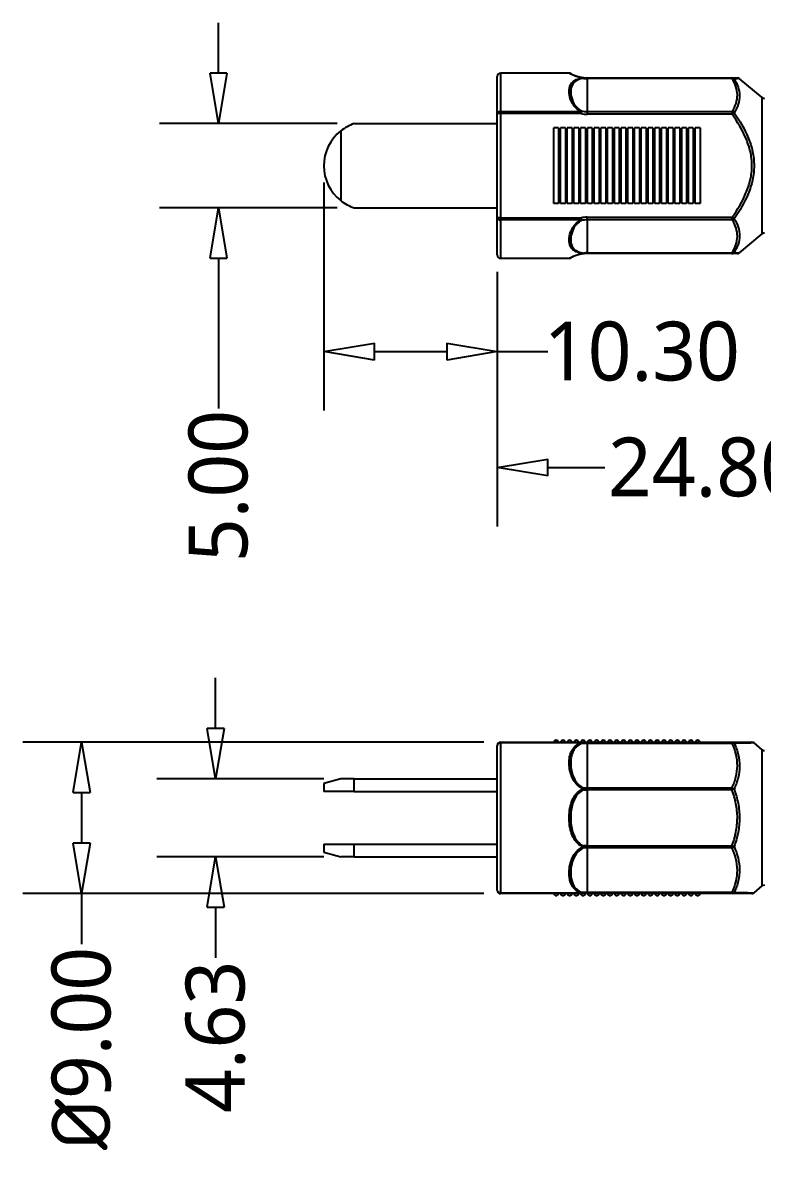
# Model space of a CAD drawing. Header units: millimetres. Extents: x 1020 to 1472, y -35 to 477.
# Drawn here: x 1110.7 to 1154.6, y 44.1 to 111.5 of the extents above; entities that cross this region are included whole.
import ezdxf

# ---------------------------------------------------------------- set-up
doc = ezdxf.new("R2010")
doc.units = ezdxf.units.MM
doc.layers.get('0').update_dxf_attribs({"color": 8, "lineweight": 30})
doc.layers.get('Defpoints').update_dxf_attribs({"color": 6, "lineweight": 9})
doc.layers.add('Dimension', color=136, linetype='Continuous', lineweight=9)
doc.layers.add('SolidLine', color=7, linetype='Continuous', lineweight=30)
doc.styles.get("Standard").update_dxf_attribs({"font": ''})
doc.styles.get('Standard').set_extended_font_data('Microsoft YaHei Light')
doc.dimstyles.new('DENGTEC', dxfattribs={"dimtxt": 3.5, "dimasz": 3, "dimexe": 3.5, "dimexo": 1, "dimgap": 0.5, "dimtad": 0, "dimzin": 0, "dimdsep": 46, "dimtxsty": 'Standard', "dimblk": 'CLOSEDBLANK', "dimcen": 1, "dimadec": 0, "dimazin": 3, "dimtfac": 1, "dimtofl": 0, "dimtmove": 0, "dimatfit": 3, "dimldrblk": 'CLOSEDBLANK', "dimfxl": 1, "dimtolj": 1, "dimtzin": 0, "dimarcsym": 0})

# ---------------------------------------------------------------- blocks, each defined once
blk = doc.blocks.new('_ClosedBlank')
at = {"color": 0, "linetype": 'ByBlock', "lineweight": -2}
for p, q in [((-1, 0.167), (0, 0)), ((-1, 0.167), (-1, -0.167)), ((0, 0), (-1, -0.167))]:
    blk.add_line(p, q, dxfattribs=at)
blk = doc.blocks.new('*D10')
at = {"layer": 'Defpoints', "color": 0, "lineweight": -3}
for p in [(1129.55, 66.56), (1122.123, 61.93), (1129.55, 61.93)]:
    blk.add_point(p, dxfattribs=at)
at = {"layer": 'Dimension', "color": 0, "lineweight": -2}
for p, q in [((1122.123, 69.56), (1122.123, 72.56)), ((1128.55, 66.56), (1118.623, 66.56)), ((1128.55, 61.93), (1118.623, 61.93)), ((1122.123, 58.93), (1122.123, 55.93))]:
    blk.add_line(p, q, dxfattribs=at)
at = {"layer": 'Dimension', "color": 0, "lineweight": -2, "xscale": 3, "yscale": 3, "zscale": 3}
for p, rotation in [((1122.123, 66.56), 270), ((1122.123, 61.93), 90)]:
    blk.add_blockref('_ClosedBlank', p, dxfattribs=dict(at, rotation=rotation))
at = {"layer": 'Dimension', "color": 0, "lineweight": -3, "insert": (1122.123, 51.239), "char_height": 3.5, "attachment_point": 5, "rotation": 90}
blk.add_mtext('\\A1;4.63', dxfattribs=at)
blk = doc.blocks.new('*D11')
at = {"layer": 'Defpoints', "color": 0, "lineweight": -3}
for p in [(1128.55, 102.996), (1138.85, 97.696), (1138.85, 91.95)]:
    blk.add_point(p, dxfattribs=at)
at = {"layer": 'Dimension', "color": 0, "lineweight": -2}
for p, q in [((1128.55, 101.996), (1128.55, 88.45)), ((1138.85, 96.696), (1138.85, 88.45)), ((1131.55, 91.95), (1135.85, 91.95)), ((1138.85, 91.95), (1141.85, 91.95))]:
    blk.add_line(p, q, dxfattribs=at)
at = {"layer": 'Dimension', "color": 0, "lineweight": -2, "xscale": 3, "yscale": 3, "zscale": 3, "rotation": 180}
blk.add_blockref('_ClosedBlank', (1128.55, 91.95), dxfattribs=at)
at = {"layer": 'Dimension', "color": 0, "lineweight": -2, "xscale": 3, "yscale": 3, "zscale": 3}
blk.add_blockref('_ClosedBlank', (1138.85, 91.95), dxfattribs=at)
at = {"layer": 'Dimension', "color": 0, "lineweight": -3, "insert": (1147.44, 91.95), "char_height": 3.5, "attachment_point": 5}
blk.add_mtext('\\A1;10.30', dxfattribs=at)
blk = doc.blocks.new('*D12')
at = {"layer": 'Defpoints', "color": 0, "lineweight": -3}
for p in [(1163.65, 98.996), (1138.85, 97.696), (1163.65, 85.063)]:
    blk.add_point(p, dxfattribs=at)
at = {"layer": 'Dimension', "color": 0, "lineweight": -2}
for p, q in [((1163.65, 97.996), (1163.65, 81.563)), ((1138.85, 96.696), (1138.85, 81.563)), ((1141.85, 85.063), (1145.24, 85.063)), ((1160.65, 85.063), (1157.26, 85.063))]:
    blk.add_line(p, q, dxfattribs=at)
at = {"layer": 'Dimension', "color": 0, "lineweight": -2, "xscale": 3, "yscale": 3, "zscale": 3, "rotation": 180}
blk.add_blockref('_ClosedBlank', (1138.85, 85.063), dxfattribs=at)
at = {"layer": 'Dimension', "color": 0, "lineweight": -2, "xscale": 3, "yscale": 3, "zscale": 3}
blk.add_blockref('_ClosedBlank', (1163.65, 85.063), dxfattribs=at)
at = {"layer": 'Dimension', "color": 0, "lineweight": -3, "insert": (1151.25, 85.063), "char_height": 3.5, "attachment_point": 5}
blk.add_mtext('\\A1;24.80', dxfattribs=at)
blk = doc.blocks.new('*D13')
at = {"layer": 'Defpoints', "color": 0, "lineweight": -3}
for p in [(1122.297, 105.496), (1130.35, 105.496), (1130.35, 100.496)]:
    blk.add_point(p, dxfattribs=at)
at = {"layer": 'Dimension', "color": 0, "lineweight": -2}
for p, q in [((1122.297, 108.496), (1122.297, 111.496)), ((1129.35, 105.496), (1118.797, 105.496)), ((1129.35, 100.496), (1118.797, 100.496)), ((1122.297, 97.496), (1122.297, 88.575))]:
    blk.add_line(p, q, dxfattribs=at)
at = {"layer": 'Dimension', "color": 0, "lineweight": -2, "xscale": 3, "yscale": 3, "zscale": 3}
for p, rotation in [((1122.297, 105.496), 270), ((1122.297, 100.496), 90)]:
    blk.add_blockref('_ClosedBlank', p, dxfattribs=dict(at, rotation=rotation))
at = {"layer": 'Dimension', "color": 0, "lineweight": -3, "insert": (1122.297, 83.969), "char_height": 3.5, "attachment_point": 5, "rotation": 90}
blk.add_mtext('\\A1;5.00', dxfattribs=at)
blk = doc.blocks.new('*D14')
at = {"layer": 'Defpoints', "color": 0, "lineweight": -3}
for p in [(1139.05, 68.745), (1114.162, 59.745), (1139.05, 59.745)]:
    blk.add_point(p, dxfattribs=at)
at = {"layer": 'Dimension', "color": 0, "lineweight": -2}
for p, q in [((1138.05, 68.745), (1110.662, 68.745)), ((1114.162, 65.745), (1114.162, 62.745)), ((1138.05, 59.745), (1110.662, 59.745)), ((1114.162, 59.745), (1114.162, 56.745))]:
    blk.add_line(p, q, dxfattribs=at)
at = {"layer": 'Dimension', "color": 0, "lineweight": -2, "xscale": 3, "yscale": 3, "zscale": 3}
for p, rotation in [((1114.162, 68.745), 90), ((1114.162, 59.745), 270)]:
    blk.add_blockref('_ClosedBlank', p, dxfattribs=dict(at, rotation=rotation))
at = {"layer": 'Dimension', "color": 0, "lineweight": -3, "insert": (1114.162, 50.544), "char_height": 3.5, "attachment_point": 5, "rotation": 90}
blk.add_mtext('\\A1;{\\fISOCPEUR|b0|i0|c134|p34;%%C}9.00', dxfattribs=at)

msp = doc.modelspace()

# ---------------------------------------------------------------- linework, layer by layer
at = {"layer": 'SolidLine', "lineweight": -3}
for p, q in [((1143.115, 108.496), (1139.05, 108.496)), ((1139.05, 108.496), (1139.05, 106.211)), ((1143.222, 108.466), (1143.23, 108.462)), ((1138.85, 106.095), (1138.85, 108.296)), ((1144.186, 108.179), (1144.186, 108.218)), ((1144.186, 108.218), (1152.791, 108.218)), ((1144.186, 108.179), (1144.186, 106.218)), ((1152.791, 108.179), (1144.186, 108.179)), ((1152.791, 108.179), (1152.791, 108.218)), ((1153.221, 108.171), (1153.221, 108.171)), ((1154.595, 107.043), (1153.229, 108.181)), ((1154.595, 102.996), (1154.595, 107.043)), ((1138.85, 99.898), (1138.85, 106.095)), ((1139.05, 106.095), (1138.85, 106.095)), ((1139.05, 106.211), (1143.827, 106.211)), ((1139.05, 106.095), (1139.05, 106.211)), ((1139.05, 106.095), (1139.05, 99.898)), ((1143.827, 106.095), (1139.05, 106.095)), ((1143.86, 106.253), (1143.827, 106.095)), ((1143.827, 106.095), (1143.827, 106.211)), ((1144.186, 106.218), (1144.186, 106.058)), ((1144.186, 106.218), (1152.804, 106.218)), ((1152.804, 106.058), (1144.186, 106.058)), ((1152.804, 106.218), (1152.804, 106.058)), ((1152.932, 106.147), (1152.804, 106.058)), ((1130.35, 105.496), (1138.85, 105.496)), ((1142.205, 100.746), (1142.205, 105.246)), ((1142.495, 105.246), (1142.205, 105.246)), ((1142.495, 105.246), (1142.495, 100.746)), ((1142.605, 100.746), (1142.605, 105.246)), ((1142.895, 105.246), (1142.605, 105.246)), ((1142.895, 105.246), (1142.895, 100.746)), ((1143.005, 100.746), (1143.005, 105.246)), ((1143.295, 105.246), (1143.005, 105.246)), ((1143.295, 105.246), (1143.295, 100.746)), ((1143.405, 100.746), (1143.405, 105.246)), ((1143.695, 105.246), (1143.405, 105.246)), ((1143.695, 105.246), (1143.695, 100.746)), ((1143.805, 100.746), (1143.805, 105.246)), ((1144.095, 105.246), (1143.805, 105.246)), ((1144.095, 105.246), (1144.095, 100.746)), ((1144.205, 100.746), (1144.205, 105.246)), ((1144.495, 105.246), (1144.205, 105.246)), ((1144.495, 105.246), (1144.495, 100.746)), ((1144.605, 100.746), (1144.605, 105.246)), ((1144.895, 105.246), (1144.605, 105.246)), ((1144.895, 105.246), (1144.895, 100.746)), ((1145.005, 100.746), (1145.005, 105.246)), ((1145.295, 105.246), (1145.005, 105.246)), ((1145.295, 105.246), (1145.295, 100.746)), ((1145.405, 100.746), (1145.405, 105.246)), ((1145.695, 105.246), (1145.405, 105.246)), ((1145.695, 105.246), (1145.695, 100.746)), ((1145.805, 100.746), (1145.805, 105.246)), ((1146.095, 105.246), (1145.805, 105.246)), ((1146.095, 105.246), (1146.095, 100.746)), ((1146.205, 100.746), (1146.205, 105.246)), ((1146.495, 105.246), (1146.205, 105.246)), ((1146.495, 105.246), (1146.495, 100.746)), ((1146.605, 100.746), (1146.605, 105.246)), ((1146.895, 105.246), (1146.605, 105.246)), ((1146.895, 105.246), (1146.895, 100.746)), ((1147.005, 100.746), (1147.005, 105.246)), ((1147.295, 105.246), (1147.005, 105.246)), ((1147.295, 105.246), (1147.295, 100.746)), ((1147.405, 100.746), (1147.405, 105.246)), ((1147.695, 105.246), (1147.405, 105.246)), ((1147.695, 105.246), (1147.695, 100.746)), ((1147.805, 100.746), (1147.805, 105.246)), ((1148.095, 105.246), (1147.805, 105.246)), ((1148.095, 105.246), (1148.095, 100.746)), ((1148.205, 100.746), (1148.205, 105.246)), ((1148.495, 105.246), (1148.205, 105.246)), ((1148.495, 105.246), (1148.495, 100.746)), ((1148.605, 100.746), (1148.605, 105.246)), ((1148.895, 105.246), (1148.605, 105.246)), ((1148.895, 105.246), (1148.895, 100.746)), ((1149.005, 100.746), (1149.005, 105.246)), ((1149.295, 105.246), (1149.005, 105.246)), ((1149.295, 105.246), (1149.295, 100.746)), ((1149.405, 100.746), (1149.405, 105.246)), ((1149.695, 105.246), (1149.405, 105.246)), ((1149.695, 105.246), (1149.695, 100.746)), ((1149.805, 100.746), (1149.805, 105.246)), ((1150.095, 105.246), (1149.805, 105.246)), ((1150.095, 105.246), (1150.095, 100.746)), ((1150.205, 100.746), (1150.205, 105.246)), ((1150.495, 105.246), (1150.205, 105.246)), ((1150.495, 105.246), (1150.495, 100.746)), ((1150.605, 100.746), (1150.605, 105.246)), ((1150.895, 105.246), (1150.605, 105.246)), ((1150.895, 105.246), (1150.895, 100.746)), ((1129.55, 105.063), (1129.55, 100.929)), ((1154.595, 98.95), (1154.595, 102.996)), ((1130.35, 100.496), (1138.85, 100.496)), ((1142.495, 100.746), (1142.205, 100.746)), ((1142.895, 100.746), (1142.605, 100.746)), ((1143.295, 100.746), (1143.005, 100.746)), ((1143.695, 100.746), (1143.405, 100.746)), ((1144.095, 100.746), (1143.805, 100.746)), ((1144.495, 100.746), (1144.205, 100.746)), ((1144.895, 100.746), (1144.605, 100.746)), ((1145.295, 100.746), (1145.005, 100.746)), ((1145.695, 100.746), (1145.405, 100.746)), ((1146.095, 100.746), (1145.805, 100.746)), ((1146.495, 100.746), (1146.205, 100.746)), ((1146.895, 100.746), (1146.605, 100.746)), ((1147.295, 100.746), (1147.005, 100.746)), ((1147.695, 100.746), (1147.405, 100.746)), ((1148.095, 100.746), (1147.805, 100.746)), ((1148.495, 100.746), (1148.205, 100.746)), ((1148.895, 100.746), (1148.605, 100.746)), ((1149.295, 100.746), (1149.005, 100.746)), ((1149.695, 100.746), (1149.405, 100.746)), ((1150.095, 100.746), (1149.805, 100.746)), ((1150.495, 100.746), (1150.205, 100.746)), ((1150.895, 100.746), (1150.605, 100.746)), ((1139.05, 99.898), (1138.85, 99.898)), ((1138.85, 97.696), (1138.85, 99.898)), ((1139.05, 99.898), (1139.05, 99.781)), ((1139.05, 99.898), (1143.827, 99.898)), ((1143.827, 99.781), (1139.05, 99.781)), ((1139.05, 99.781), (1139.05, 97.496)), ((1143.827, 99.898), (1143.86, 99.739)), ((1143.827, 99.898), (1143.827, 99.781)), ((1144.186, 99.774), (1144.186, 99.934)), ((1144.186, 99.934), (1152.804, 99.934)), ((1144.186, 99.774), (1144.186, 97.814)), ((1152.804, 99.774), (1144.186, 99.774)), ((1152.804, 99.934), (1152.932, 99.845)), ((1152.804, 99.774), (1152.804, 99.934)), ((1153.23, 97.812), (1154.595, 98.95)), ((1144.186, 97.814), (1152.791, 97.814)), ((1144.186, 97.814), (1144.186, 97.774)), ((1152.791, 97.774), (1144.186, 97.774)), ((1152.791, 97.814), (1152.791, 97.774)), ((1153.222, 97.821), (1153.223, 97.821)), ((1139.05, 97.496), (1143.115, 97.496)), ((1143.23, 97.531), (1143.219, 97.525)), ((1139.05, 68.708), (1139.05, 68.745)), ((1139.05, 68.745), (1143.827, 68.745)), ((1143.827, 68.745), (1144.186, 68.745)), ((1143.827, 68.708), (1143.827, 68.745)), ((1144.186, 68.665), (1144.186, 68.745)), ((1144.186, 68.745), (1152.804, 68.745)), ((1152.804, 68.665), (1152.804, 68.745)), ((1138.85, 59.945), (1138.85, 68.545)), ((1143.827, 68.708), (1139.05, 68.708)), ((1139.05, 68.708), (1139.05, 59.783)), ((1144.186, 68.665), (1144.186, 66.025)), ((1152.804, 68.665), (1144.186, 68.665)), ((1154.595, 68.292), (1154.104, 68.701)), ((1154.595, 60.199), (1154.595, 68.292)), ((1129.55, 66.56), (1128.55, 66.292)), ((1128.55, 66.292), (1128.55, 65.81)), ((1130.35, 66.56), (1129.55, 66.56)), ((1130.35, 65.81), (1130.35, 66.56)), ((1130.35, 66.56), (1138.85, 66.56)), ((1144.186, 65.906), (1144.186, 66.025)), ((1144.186, 66.025), (1152.791, 66.025)), ((1152.791, 66.025), (1152.791, 65.906)), ((1130.35, 65.81), (1128.55, 65.81)), ((1130.35, 65.81), (1138.85, 65.81)), ((1144.186, 65.906), (1144.186, 62.584)), ((1152.791, 65.906), (1144.186, 65.906)), ((1152.919, 65.954), (1152.791, 65.906)), ((1128.55, 62.68), (1128.55, 62.198)), ((1128.55, 62.68), (1130.35, 62.68)), ((1130.35, 61.93), (1130.35, 62.68)), ((1130.35, 62.68), (1138.85, 62.68)), ((1128.55, 62.198), (1129.55, 61.93)), ((1144.186, 62.465), (1144.186, 62.584)), ((1144.186, 62.584), (1152.791, 62.584)), ((1144.186, 62.465), (1144.186, 59.826)), ((1152.791, 62.465), (1144.186, 62.465)), ((1152.919, 62.536), (1152.791, 62.584)), ((1152.791, 62.465), (1152.791, 62.584)), ((1130.35, 61.93), (1129.55, 61.93)), ((1130.35, 61.93), (1138.85, 61.93)), ((1154.105, 59.791), (1154.595, 60.199)), ((1139.05, 59.783), (1143.827, 59.783)), ((1139.05, 59.745), (1139.05, 59.783)), ((1143.827, 59.745), (1139.05, 59.745)), ((1143.827, 59.745), (1143.827, 59.783)), ((1144.186, 59.745), (1143.827, 59.745)), ((1144.186, 59.826), (1152.804, 59.826)), ((1144.186, 59.826), (1144.186, 59.745)), ((1152.804, 59.745), (1144.186, 59.745)), ((1152.804, 59.826), (1152.804, 59.745))]:
    msp.add_line(p, q, dxfattribs=at)
at = {"layer": 'SolidLine', "lineweight": -3, "flags": 128}
for points in [[(1139.05, 106.211), (1139.011, 106.209), (1138.974, 106.203), (1138.939, 106.192), (1138.909, 106.177), (1138.884, 106.159), (1138.866, 106.139), (1138.854, 106.117), (1138.85, 106.095)], [(1138.85, 99.898), (1138.854, 99.875), (1138.866, 99.853), (1138.884, 99.833), (1138.909, 99.815), (1138.939, 99.801), (1138.974, 99.79), (1139.011, 99.783), (1139.05, 99.781)], [(1143.827, 68.745), (1143.832, 68.744), (1143.837, 68.74), (1143.841, 68.733), (1143.846, 68.724), (1143.85, 68.712), (1143.854, 68.697), (1143.857, 68.681), (1143.86, 68.663)], [(1143.86, 59.828), (1143.857, 59.809), (1143.854, 59.793), (1143.85, 59.779), (1143.846, 59.767), (1143.841, 59.758), (1143.837, 59.751), (1143.832, 59.747), (1143.827, 59.745)]]:
    msp.add_lwpolyline(points, dxfattribs=at)
at = {"layer": 'SolidLine', "lineweight": -3}
for centre, radius, start, end in [((1139.05, 108.296), 0.2, 90, 180), ((1143.115, 108.296), 0.2, 60.87372, 89.99784), ((1143.135, 108.289), 0.197, 61.43582, 90.42161), ((1143.995, 108.203), 0.0246, 90.05509, 141.23086), ((1143.893, 108.144), 0.111, 23.2283, 41.7858), ((1143.842, 108.208), 0.154, 352.66635, 7.33365), ((1144.186, 110.218), 2, 264.50334, 270), ((1152.79, 108.037), 0.181, 44.49162, 89.67631), ((1152.836, 108.006), 0.178, 62.25684, 104.65638), ((1153.112, 108.018), 0.2, 54.49572, 90.07025), ((1143.119, 107.369), 0.238, 62.40147, 86.47214), ((1143.153, 106.962), 0.239, 71.28169, 94.58919), ((1154.723, 107.196), 0.2, 230.19443, 270), ((1144.09, 106.038), 0.315, 137.01388, 146.63614), ((1152.746, 105.965), 0.26, 44.48354, 77.19458), ((1131.186, 102.996), 2.636, 108.49223, 128.36386), ((1131.186, 102.996), 2.636, 128.36386, 231.63614), ((1131.186, 102.996), 2.636, 231.63614, 251.50777), ((1144.09, 99.954), 0.315, 213.36386, 222.98612), ((1152.746, 100.028), 0.26, 282.80542, 315.51646), ((1143.153, 99.031), 0.239, 265.39902, 288.70409), ((1143.119, 98.624), 0.238, 273.52786, 297.59853), ((1154.723, 98.796), 0.2, 90, 129.80557), ((1139.05, 97.696), 0.2, 180, 270), ((1143.893, 97.848), 0.111, 318.2142, 336.7717), ((1143.995, 97.79), 0.0246, 218.76914, 269.94491), ((1143.842, 97.785), 0.154, 352.66635, 7.33365), ((1144.186, 95.774), 2, 90, 95.49666), ((1152.836, 97.986), 0.178, 255.34362, 297.74316), ((1152.79, 97.955), 0.181, 270.32369, 315.50838), ((1153.112, 97.974), 0.2, 269.92975, 305.72503), ((1143.115, 97.696), 0.2, 270.02408, 299.12628), ((1143.135, 97.704), 0.197, 269.5763, 298.56142), ((1139.05, 68.545), 0.2, 90, 180), ((1142.35, 68.708), 0.15, 14.57057, 165.42943), ((1142.75, 68.708), 0.15, 14.57057, 165.42943), ((1143.15, 68.708), 0.15, 14.57057, 165.42943), ((1143.55, 68.708), 0.15, 14.57057, 165.42943), ((1143.95, 68.708), 0.15, 14.57057, 165.42943), ((1144.35, 68.708), 0.15, 14.57057, 165.42943), ((1144.75, 68.708), 0.15, 14.57057, 165.42943), ((1145.15, 68.708), 0.15, 14.57057, 165.42943), ((1145.55, 68.708), 0.15, 14.57057, 165.42943), ((1145.95, 68.708), 0.15, 14.57057, 165.42943), ((1146.35, 68.708), 0.15, 14.57057, 165.42943), ((1146.75, 68.708), 0.15, 14.57057, 165.42943), ((1147.15, 68.708), 0.15, 14.57057, 165.42943), ((1147.55, 68.708), 0.15, 14.57057, 165.42943), ((1147.95, 68.708), 0.15, 14.57057, 165.42943), ((1148.35, 68.708), 0.15, 14.57057, 165.42943), ((1148.75, 68.708), 0.15, 14.57057, 165.42943), ((1149.15, 68.708), 0.15, 14.57057, 165.42943), ((1149.55, 68.708), 0.15, 14.57057, 165.42943), ((1149.95, 68.708), 0.15, 14.57057, 165.42943), ((1150.35, 68.708), 0.15, 14.57057, 165.42943), ((1150.75, 68.708), 0.15, 14.57057, 165.42943), ((1152.799, 68.59), 0.155, 31.20006, 88.18531), ((1153.978, 68.545), 0.2, 50.78152, 90.01417), ((1139.033, 68.524), 0.184, 84.67481, 173.43146), ((1143.634, 68.532), 0.261, 30.09563, 42.25369), ((1152.878, 68.444), 0.233, 76.65203, 108.63218), ((1154.723, 68.445), 0.2, 230.19443, 270), ((1143.108, 67.491), 0.302, 66.37784, 85.17068), ((1143.167, 66.92), 0.326, 78.95179, 95.85099), ((1145.427, 65.506), 1.525, 159.97256, 162.1935), ((1142.264, 65.969), 1.732, 358.03627, 1.96373), ((1152.692, 65.697), 0.343, 48.67308, 73.30426), ((1141.982, 65.33), 2.094, 16.06592, 17.86238), ((1142.808, 61.694), 2.911, 81.66451, 83.56344), ((1142.808, 66.797), 2.911, 276.43656, 278.33549), ((1141.982, 63.161), 2.094, 342.13762, 343.93408), ((1145.427, 62.984), 1.525, 197.8065, 200.02744), ((1142.264, 62.522), 1.732, 358.03627, 1.96373), ((1152.692, 62.794), 0.343, 286.69574, 311.32692), ((1143.167, 61.57), 0.326, 264.14901, 281.04821), ((1143.108, 61), 0.302, 274.82932, 293.62216), ((1154.723, 60.045), 0.2, 90, 129.80557), ((1139.033, 59.966), 0.184, 186.56854, 275.32519), ((1139.05, 59.945), 0.2, 180, 270), ((1142.35, 59.783), 0.15, 194.57057, 345.42943), ((1142.75, 59.783), 0.15, 194.57057, 345.42943), ((1143.15, 59.783), 0.15, 194.57057, 345.42943), ((1143.55, 59.783), 0.15, 194.57057, 345.42943), ((1143.95, 59.783), 0.15, 194.57057, 345.42943), ((1143.634, 59.958), 0.261, 317.74631, 329.90437), ((1144.35, 59.783), 0.15, 194.57057, 345.42943), ((1144.75, 59.783), 0.15, 194.57057, 345.42943), ((1145.15, 59.783), 0.15, 194.57057, 345.42943), ((1145.55, 59.783), 0.15, 194.57057, 345.42943), ((1145.95, 59.783), 0.15, 194.57057, 345.42943), ((1146.35, 59.783), 0.15, 194.57057, 345.42943), ((1146.75, 59.783), 0.15, 194.57057, 345.42943), ((1147.15, 59.783), 0.15, 194.57057, 345.42943), ((1147.55, 59.783), 0.15, 194.57057, 345.42943), ((1147.95, 59.783), 0.15, 194.57057, 345.42943), ((1148.35, 59.783), 0.15, 194.57057, 345.42943), ((1148.75, 59.783), 0.15, 194.57057, 345.42943), ((1149.15, 59.783), 0.15, 194.57057, 345.42943), ((1149.55, 59.783), 0.15, 194.57057, 345.42943), ((1149.95, 59.783), 0.15, 194.57057, 345.42943), ((1150.35, 59.783), 0.15, 194.57057, 345.42943), ((1150.75, 59.783), 0.15, 194.57057, 345.42943), ((1152.878, 60.046), 0.233, 251.36782, 283.34797), ((1152.799, 59.901), 0.155, 271.81469, 328.79994), ((1153.978, 59.945), 0.2, 269.83544, 309.80069)]:
    msp.add_arc(centre, radius, start, end, dxfattribs=at)
for centre, major_axis, ratio, start_param, end_param in [((1144.186, 110.218), (0, 2.039), 0.980661, 3.045658, 3.141593), ((1144.186, 108.798), (0, 2.74), 0.802795, 2.977764, 3.141593), ((1144.186, 108.798), (0, 2.58), 0.775234, 2.977764, 3.141593), ((1144.186, 97.194), (0, 2.74), 0.802795, 0, 0.163828), ((1144.186, 97.194), (0, 2.58), 0.775234, 0, 0.163828), ((1144.186, 95.774), (0, 2.039), 0.980661, 0, 0.095935), ((1144.186, 68.545), (2, 0), 0.059625, 1.570796, 1.734625), ((1144.186, 66.634), (2, 0), 0.304187, 4.616454, 4.712389), ((1144.186, 66.634), (2, 0), 0.363813, 4.616454, 4.712389), ((1144.186, 61.857), (2, 0), 0.363813, 1.570796, 1.666731), ((1144.186, 61.857), (2, 0), 0.304187, 1.570796, 1.666731), ((1144.186, 59.945), (2, 0), 0.059625, 4.548561, 4.712389)]:
    msp.add_ellipse(centre, major_axis=major_axis, ratio=ratio, start_param=start_param, end_param=end_param, dxfattribs=at)
for points in [[(1143.134, 108.486), (1143.121, 108.493), (1143.115, 108.496), (1143.115, 108.496)], [(1143.134, 107.2), (1143.109, 107.346), (1143.109, 107.483), (1143.134, 107.606)], [(1143.23, 107.58), (1143.207, 107.459), (1143.207, 107.328), (1143.23, 107.188)], [(1143.134, 98.386), (1143.109, 98.51), (1143.109, 98.647), (1143.134, 98.793)], [(1143.23, 98.805), (1143.207, 98.665), (1143.207, 98.533), (1143.23, 98.413)], [(1143.115, 97.496), (1143.115, 97.496), (1143.121, 97.5), (1143.134, 97.507)], [(1143.134, 67.245), (1143.109, 67.435), (1143.109, 67.619), (1143.134, 67.792)], [(1143.23, 67.768), (1143.207, 67.6), (1143.207, 67.423), (1143.23, 67.24)], [(1143.134, 63.904), (1143.109, 64.131), (1143.109, 64.36), (1143.134, 64.586)], [(1143.23, 64.574), (1143.207, 64.356), (1143.207, 64.135), (1143.23, 63.917)], [(1143.134, 60.698), (1143.109, 60.872), (1143.109, 61.056), (1143.134, 61.246)], [(1143.23, 61.25), (1143.207, 61.068), (1143.207, 60.891), (1143.23, 60.723)]]:
    msp.add_open_spline(points, degree=3, dxfattribs=at)
for points, knots in [([(1143.975, 108.218), (1143.836, 108.232), (1143.713, 108.258), (1143.511, 108.315), (1143.43, 108.345), (1143.236, 108.426), (1143.165, 108.468), (1143.134, 108.486)], [0, 0, 0, 0, 0.25, 0.25, 0.5, 0.5, 1, 1, 1, 1]), ([(1143.23, 108.462), (1143.258, 108.446), (1143.32, 108.411), (1143.493, 108.341), (1143.566, 108.314), (1143.75, 108.264), (1143.864, 108.24), (1143.995, 108.227)], [0, 0, 0, 0, 0.5, 0.5, 0.75, 0.75, 1, 1, 1, 1]), ([(1143.134, 107.606), (1143.166, 107.764), (1143.236, 107.899), (1143.431, 108.058), (1143.513, 108.104), (1143.714, 108.177), (1143.836, 108.204), (1143.975, 108.218)], [0, 0, 0, 0, 0.5, 0.5, 0.75, 0.75, 1, 1, 1, 1]), ([(1143.995, 108.188), (1143.863, 108.173), (1143.751, 108.144), (1143.567, 108.068), (1143.494, 108.021), (1143.32, 107.861), (1143.258, 107.73), (1143.23, 107.58)], [0, 0, 0, 0, 0.25, 0.25, 0.5, 0.5, 1, 1, 1, 1]), ([(1152.791, 108.218), (1152.858, 108.218), (1152.993, 108.218), (1153.104, 108.218), (1153.097, 108.218), (1153.095, 108.218)], [0, 0, 0, 0, 0.3627, 0.731163, 1, 1, 1, 1]), ([(1152.804, 106.218), (1152.902, 106.376), (1152.98, 106.538), (1153.085, 106.865), (1153.113, 107.031), (1153.109, 107.537), (1152.99, 107.863), (1152.791, 108.179)], [0, 0, 0, 0, 0.25, 0.25, 0.5, 0.5, 1, 1, 1, 1]), ([(1153.221, 108.171), (1153.224, 108.171), (1153.231, 108.171), (1153.122, 108.169), (1152.987, 108.165), (1152.919, 108.164)], [0, 0, 0, 0, 0.255672, 0.624704, 1, 1, 1, 1]), ([(1152.919, 108.164), (1153.118, 107.843), (1153.236, 107.512), (1153.241, 106.993), (1153.214, 106.819), (1153.108, 106.479), (1153.03, 106.311), (1152.932, 106.147)], [0, 0, 0, 0, 0.5, 0.5, 0.75, 0.75, 1, 1, 1, 1]), ([(1143.827, 106.211), (1143.713, 106.264), (1143.615, 106.337), (1143.45, 106.498), (1143.384, 106.586), (1143.224, 106.849), (1143.163, 107.031), (1143.134, 107.2)], [0, 0, 0, 0, 0.25, 0.25, 0.5, 0.5, 1, 1, 1, 1]), ([(1143.23, 107.188), (1143.255, 107.029), (1143.31, 106.859), (1143.454, 106.611), (1143.513, 106.528), (1143.662, 106.374), (1143.753, 106.304), (1143.86, 106.253)], [0, 0, 0, 0, 0.5, 0.5, 0.75, 0.75, 1, 1, 1, 1]), ([(1152.804, 99.934), (1153.121, 100.39), (1153.407, 100.864), (1153.732, 101.631), (1153.821, 101.897), (1153.944, 102.436), (1153.978, 102.711), (1153.978, 103.272), (1153.945, 103.552), (1153.823, 104.091), (1153.735, 104.353), (1153.41, 105.124), (1153.122, 105.601), (1152.804, 106.058)], [0, 0, 0, 0, 0.25, 0.25, 0.375, 0.375, 0.5, 0.5, 0.625, 0.625, 0.75, 0.75, 1, 1, 1, 1]), ([(1152.932, 106.147), (1153.254, 105.675), (1153.543, 105.183), (1153.866, 104.389), (1153.953, 104.12), (1154.073, 103.566), (1154.106, 103.279), (1154.106, 102.705), (1154.073, 102.423), (1153.952, 101.869), (1153.864, 101.595), (1153.541, 100.805), (1153.253, 100.316), (1152.932, 99.845)], [0, 0, 0, 0, 0.25, 0.25, 0.375, 0.375, 0.5, 0.5, 0.625, 0.625, 0.75, 0.75, 1, 1, 1, 1]), ([(1143.134, 98.793), (1143.148, 98.877), (1143.171, 98.964), (1143.236, 99.141), (1143.278, 99.232), (1143.385, 99.407), (1143.45, 99.494), (1143.615, 99.656), (1143.712, 99.728), (1143.827, 99.781)], [0, 0, 0, 0, 0.25, 0.25, 0.5, 0.5, 0.75, 0.75, 1, 1, 1, 1]), ([(1143.86, 99.739), (1143.752, 99.688), (1143.663, 99.619), (1143.513, 99.464), (1143.454, 99.383), (1143.358, 99.217), (1143.32, 99.132), (1143.263, 98.966), (1143.243, 98.884), (1143.23, 98.805)], [0, 0, 0, 0, 0.25, 0.25, 0.5, 0.5, 0.75, 0.75, 1, 1, 1, 1]), ([(1152.791, 97.814), (1152.89, 97.972), (1152.971, 98.133), (1153.081, 98.46), (1153.111, 98.626), (1153.113, 98.963), (1153.085, 99.13), (1152.979, 99.456), (1152.901, 99.616), (1152.804, 99.774)], [0, 0, 0, 0, 0.25, 0.25, 0.5, 0.5, 0.75, 0.75, 1, 1, 1, 1]), ([(1152.932, 99.845), (1153.03, 99.681), (1153.108, 99.514), (1153.213, 99.176), (1153.241, 99.003), (1153.239, 98.657), (1153.209, 98.487), (1153.099, 98.154), (1153.019, 97.989), (1152.919, 97.828)], [0, 0, 0, 0, 0.25, 0.25, 0.5, 0.5, 0.75, 0.75, 1, 1, 1, 1]), ([(1143.975, 97.774), (1143.836, 97.788), (1143.714, 97.815), (1143.513, 97.888), (1143.431, 97.935), (1143.236, 98.094), (1143.166, 98.229), (1143.134, 98.386)], [0, 0, 0, 0, 0.25, 0.25, 0.5, 0.5, 1, 1, 1, 1]), ([(1143.23, 98.413), (1143.258, 98.263), (1143.32, 98.131), (1143.494, 97.972), (1143.567, 97.924), (1143.751, 97.849), (1143.863, 97.819), (1143.995, 97.804)], [0, 0, 0, 0, 0.5, 0.5, 0.75, 0.75, 1, 1, 1, 1]), ([(1143.134, 97.507), (1143.15, 97.516), (1143.176, 97.53), (1143.252, 97.569), (1143.302, 97.593), (1143.431, 97.647), (1143.512, 97.678), (1143.714, 97.734), (1143.837, 97.761), (1143.975, 97.774)], [0, 0, 0, 0, 0.25, 0.25, 0.5, 0.5, 0.75, 0.75, 1, 1, 1, 1]), ([(1143.995, 97.765), (1143.864, 97.753), (1143.751, 97.729), (1143.567, 97.678), (1143.494, 97.652), (1143.378, 97.605), (1143.334, 97.584), (1143.267, 97.551), (1143.244, 97.538), (1143.23, 97.531)], [0, 0, 0, 0, 0.25, 0.25, 0.5, 0.5, 0.75, 0.75, 1, 1, 1, 1]), ([(1153.093, 97.774), (1153.097, 97.774), (1153.105, 97.774), (1152.993, 97.774), (1152.859, 97.774), (1152.791, 97.774)], [0, 0, 0, 0, 0.268817, 0.631186, 1, 1, 1, 1]), ([(1152.919, 97.828), (1152.986, 97.827), (1153.121, 97.824), (1153.231, 97.821), (1153.225, 97.821), (1153.222, 97.821)], [0, 0, 0, 0, 0.369334, 0.744315, 1, 1, 1, 1]), ([(1152.804, 68.745), (1153.126, 68.745), (1153.415, 68.745), (1153.741, 68.745), (1153.831, 68.745), (1153.95, 68.745), (1153.981, 68.745), (1153.978, 68.745)], [0, 0, 0, 0, 0.5, 0.5, 0.75, 0.75, 1, 1, 1, 1]), ([(1143.134, 67.792), (1143.148, 67.892), (1143.171, 67.988), (1143.236, 68.17), (1143.278, 68.256), (1143.385, 68.415), (1143.45, 68.487), (1143.615, 68.616), (1143.712, 68.669), (1143.827, 68.708)], [0, 0, 0, 0, 0.25, 0.25, 0.5, 0.5, 0.75, 0.75, 1, 1, 1, 1]), ([(1143.86, 68.663), (1143.752, 68.624), (1143.663, 68.569), (1143.513, 68.441), (1143.454, 68.369), (1143.358, 68.214), (1143.32, 68.13), (1143.263, 67.955), (1143.242, 67.863), (1143.23, 67.768)], [0, 0, 0, 0, 0.25, 0.25, 0.5, 0.5, 0.75, 0.75, 1, 1, 1, 1]), ([(1152.791, 66.025), (1152.89, 66.238), (1152.971, 66.455), (1153.081, 66.895), (1153.111, 67.118), (1153.113, 67.573), (1153.085, 67.798), (1152.979, 68.237), (1152.901, 68.452), (1152.804, 68.665)], [0, 0, 0, 0, 0.25, 0.25, 0.5, 0.5, 0.75, 0.75, 1, 1, 1, 1]), ([(1152.932, 68.67), (1153.03, 68.453), (1153.108, 68.231), (1153.213, 67.78), (1153.241, 67.549), (1153.239, 67.083), (1153.209, 66.853), (1153.099, 66.4), (1153.019, 66.175), (1152.919, 65.954)], [0, 0, 0, 0, 0.25, 0.25, 0.5, 0.5, 0.75, 0.75, 1, 1, 1, 1]), ([(1154.102, 68.699), (1154.093, 68.699), (1154.075, 68.698), (1153.908, 68.693), (1153.659, 68.687), (1153.338, 68.679), (1153.067, 68.673), (1152.932, 68.67)], [0, 0, 0, 0, 0.186221, 0.391538, 0.566638, 0.78242, 1, 1, 1, 1]), ([(1143.975, 65.972), (1143.836, 66.015), (1143.714, 66.095), (1143.513, 66.288), (1143.431, 66.401), (1143.236, 66.751), (1143.166, 67.003), (1143.134, 67.245)], [0, 0, 0, 0, 0.25, 0.25, 0.5, 0.5, 1, 1, 1, 1]), ([(1143.23, 67.24), (1143.258, 67.013), (1143.32, 66.776), (1143.494, 66.444), (1143.567, 66.335), (1143.751, 66.149), (1143.863, 66.07), (1143.995, 66.028)], [0, 0, 0, 0, 0.5, 0.5, 0.75, 0.75, 1, 1, 1, 1]), ([(1143.134, 64.586), (1143.15, 64.73), (1143.176, 64.872), (1143.251, 65.148), (1143.301, 65.282), (1143.431, 65.532), (1143.512, 65.65), (1143.714, 65.849), (1143.837, 65.931), (1143.975, 65.972)], [0, 0, 0, 0, 0.25, 0.25, 0.5, 0.5, 0.75, 0.75, 1, 1, 1, 1]), ([(1143.995, 65.91), (1143.864, 65.868), (1143.751, 65.786), (1143.567, 65.591), (1143.494, 65.475), (1143.378, 65.235), (1143.334, 65.107), (1143.267, 64.844), (1143.244, 64.71), (1143.23, 64.574)], [0, 0, 0, 0, 0.25, 0.25, 0.5, 0.5, 0.75, 0.75, 1, 1, 1, 1]), ([(1152.791, 62.584), (1152.891, 62.851), (1152.972, 63.123), (1153.082, 63.679), (1153.112, 63.966), (1153.112, 64.53), (1153.083, 64.809), (1152.973, 65.364), (1152.891, 65.639), (1152.791, 65.906)], [0, 0, 0, 0, 0.25, 0.25, 0.5, 0.5, 0.75, 0.75, 1, 1, 1, 1]), ([(1152.919, 65.954), (1153.02, 65.679), (1153.101, 65.396), (1153.211, 64.825), (1153.24, 64.537), (1153.24, 63.958), (1153.211, 63.663), (1153.1, 63.091), (1153.02, 62.811), (1152.919, 62.536)], [0, 0, 0, 0, 0.25, 0.25, 0.5, 0.5, 0.75, 0.75, 1, 1, 1, 1]), ([(1143.975, 62.518), (1143.836, 62.56), (1143.713, 62.642), (1143.511, 62.841), (1143.43, 62.96), (1143.236, 63.334), (1143.165, 63.617), (1143.134, 63.904)], [0, 0, 0, 0, 0.25, 0.25, 0.5, 0.5, 1, 1, 1, 1]), ([(1143.23, 63.917), (1143.258, 63.645), (1143.32, 63.377), (1143.493, 63.016), (1143.566, 62.901), (1143.75, 62.705), (1143.864, 62.623), (1143.995, 62.581)], [0, 0, 0, 0, 0.5, 0.5, 0.75, 0.75, 1, 1, 1, 1]), ([(1143.134, 61.246), (1143.166, 61.488), (1143.236, 61.739), (1143.431, 62.09), (1143.513, 62.203), (1143.714, 62.396), (1143.836, 62.476), (1143.975, 62.518)], [0, 0, 0, 0, 0.5, 0.5, 0.75, 0.75, 1, 1, 1, 1]), ([(1143.995, 62.462), (1143.863, 62.421), (1143.751, 62.342), (1143.567, 62.155), (1143.494, 62.047), (1143.32, 61.714), (1143.258, 61.478), (1143.23, 61.25)], [0, 0, 0, 0, 0.25, 0.25, 0.5, 0.5, 1, 1, 1, 1]), ([(1152.804, 59.826), (1152.902, 60.039), (1152.98, 60.256), (1153.085, 60.697), (1153.113, 60.92), (1153.109, 61.602), (1152.99, 62.041), (1152.791, 62.465)], [0, 0, 0, 0, 0.25, 0.25, 0.5, 0.5, 1, 1, 1, 1]), ([(1152.919, 62.536), (1153.118, 62.097), (1153.236, 61.645), (1153.241, 60.946), (1153.214, 60.714), (1153.108, 60.261), (1153.03, 60.038), (1152.932, 59.82)], [0, 0, 0, 0, 0.5, 0.5, 0.75, 0.75, 1, 1, 1, 1]), ([(1143.827, 59.783), (1143.713, 59.821), (1143.615, 59.875), (1143.45, 60.003), (1143.384, 60.077), (1143.224, 60.314), (1143.163, 60.499), (1143.134, 60.698)], [0, 0, 0, 0, 0.25, 0.25, 0.5, 0.5, 1, 1, 1, 1]), ([(1143.23, 60.723), (1143.255, 60.532), (1143.31, 60.354), (1143.454, 60.122), (1143.513, 60.05), (1143.662, 59.922), (1143.753, 59.866), (1143.86, 59.828)], [0, 0, 0, 0, 0.5, 0.5, 0.75, 0.75, 1, 1, 1, 1]), ([(1153.977, 59.745), (1153.977, 59.745), (1153.99, 59.745), (1153.955, 59.745), (1153.856, 59.745), (1153.598, 59.745), (1153.247, 59.745), (1152.951, 59.745), (1152.804, 59.745)], [0, 0, 0, 0, 0.0006648, 0.1093375, 0.3187177, 0.5285119, 0.7641195, 1, 1, 1, 1]), ([(1152.932, 59.82), (1153.079, 59.817), (1153.375, 59.811), (1153.727, 59.802), (1153.98, 59.795), (1154.095, 59.792), (1154.102, 59.792), (1154.104, 59.792)], [0, 0, 0, 0, 0.23637, 0.474758, 0.685859, 0.901946, 1, 1, 1, 1]), ([(1154.104, 59.792), (1154.106, 59.792), (1154.107, 59.792), (1154.106, 59.792), (1154.105, 59.792)], [0, 0, 0, 0, 0.958881, 1, 1, 1, 1])]:
    msp.add_open_spline(points, degree=3, knots=knots, dxfattribs=at)

# ---------------------------------------------------------------- dimensions: what is measured, and where the dimension line sits
at = {"layer": 'Dimension', "lineweight": -3}
dim = msp.add_linear_dim(base=(1122.297, 105.496), p1=(1130.35, 100.496), p2=(1130.35, 105.496), angle=90, dimstyle='DENGTEC', dxfattribs=at)
dim.commit()
dim.dimension.update_dxf_attribs({"geometry": '*D13', "text_midpoint": (1122.297, 83.969), "dimtype": 160})
for base, p1, p2, picture, middle in [((1138.85, 91.95), (1128.55, 102.996), (1138.85, 97.696), '*D11', (1147.44, 91.95)), ((1163.65, 85.063), (1138.85, 97.696), (1163.65, 98.996), '*D12', (1151.25, 85.063))]:
    dim = msp.add_linear_dim(base=base, p1=p1, p2=p2, dimstyle='DENGTEC', dxfattribs=at)
    dim.commit()
    dim.dimension.update_dxf_attribs({"geometry": picture, "text_midpoint": middle})
dim = msp.add_linear_dim(base=(1122.123, 61.93), p1=(1129.55, 66.56), p2=(1129.55, 61.93), angle=90, dimstyle='DENGTEC', dxfattribs=at)
dim.commit()
dim.dimension.update_dxf_attribs({"geometry": '*D10', "text_midpoint": (1122.123, 51.239)})
dim = msp.add_linear_dim(base=(1114.162, 59.745), p1=(1139.05, 68.745), p2=(1139.05, 59.745), angle=90, text='{\\fISOCPEUR|b0|i0|c134|p34;%%C}<>', dimstyle='DENGTEC', dxfattribs=at)
dim.commit()
dim.dimension.update_dxf_attribs({"geometry": '*D14', "text_midpoint": (1114.162, 50.544)})

doc.saveas('drawing.dxf')
